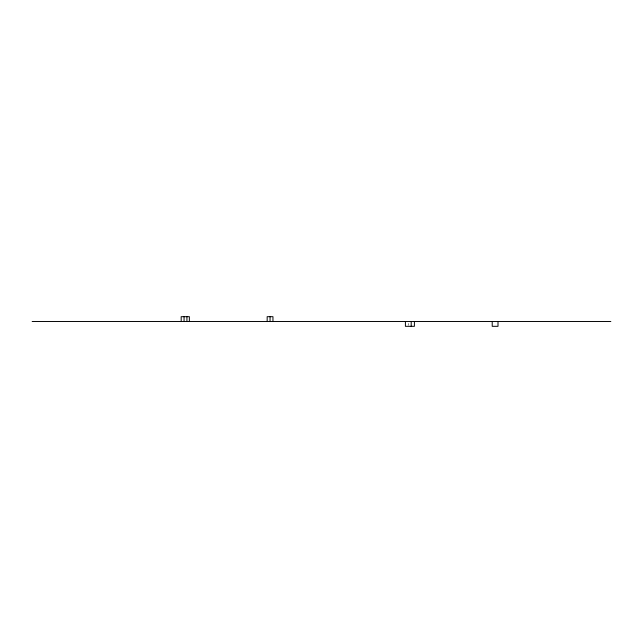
<?xml version="1.0" encoding="UTF-8"?>
<svg xmlns="http://www.w3.org/2000/svg" width="643" height="643" viewBox="0 0 643 643"><rect width="100%" height="100%" fill="white"/><g stroke="black" fill="none" stroke-linecap="round" stroke-linejoin="round"><path stroke-width="0.48" stroke-dasharray="3.21 2.41" d="M408.635 323.429L408.635 325.358"/><path stroke-width="0.96" d="M32.15 321.5L610.85 321.5M498.003 321.5L498.003 326.322L492.216 326.322L492.216 321.5M414.405 321.5L414.405 326.322L405.411 326.322L405.411 321.5M411.199 321.5L411.199 326.322M272.954 321.5L272.954 316.678L267.166 316.678L267.166 321.5M270.06 316.678L270.06 321.5M189.363 321.5L189.363 316.678L181.181 316.678L181.189 321.5M186.928 316.678L186.928 321.5M184.059 316.678L184.059 321.5"/></g></svg>
